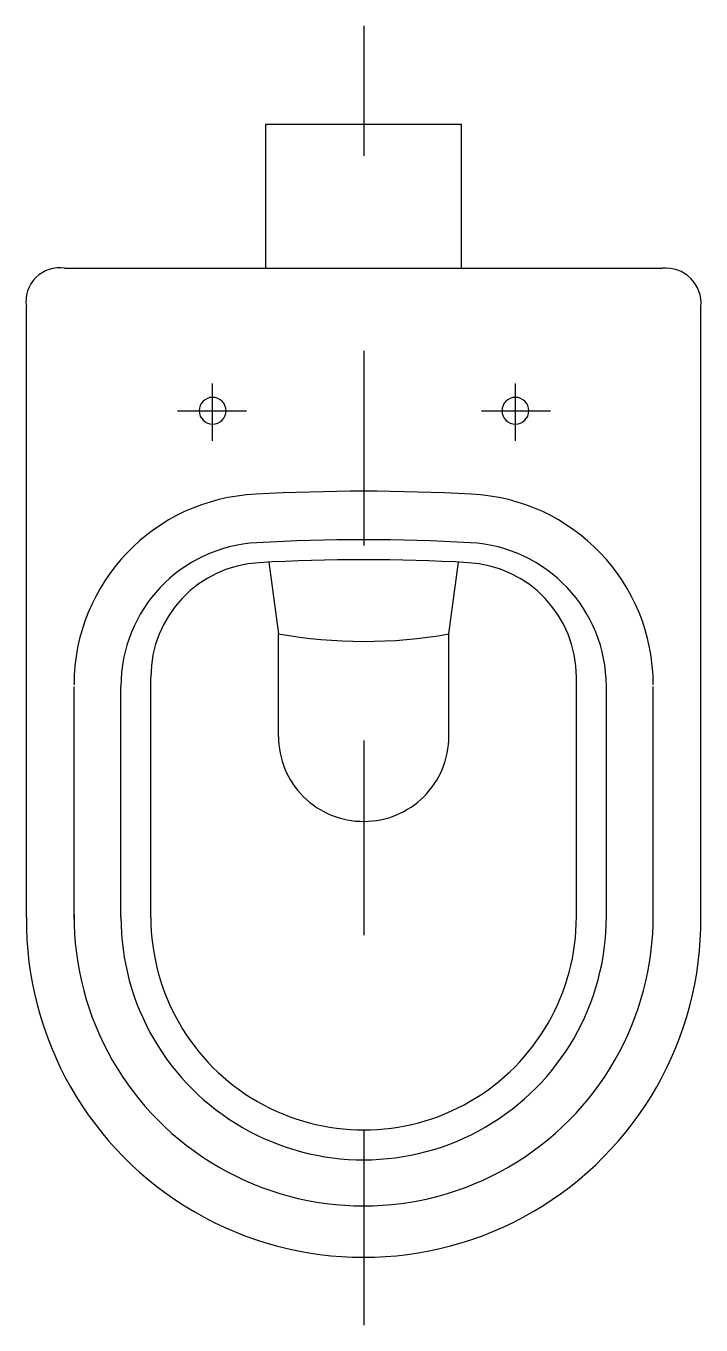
# Model space of a CAD drawing. Extents: x -719.468 to -719.122, y 570.887 to 571.554.
import ezdxf

# ---------------------------------------------------------------- set-up
doc = ezdxf.new("R2010")
doc.units = 0
doc.header["$LTSCALE"] = 0.279296
doc.header["$MEASUREMENT"] = 0
doc.linetypes.add('AXES', pattern=[0.54, 0.3, -0.08, 0.08, -0.08])
doc.linetypes.add('CONTINU', pattern=[0])
doc.layers.get('0').update_dxf_attribs({"linetype": 'CONTINUOUS'})
doc.layers.add('DECA_EIXOS', color=5, linetype='AXES')

msp = doc.modelspace()

# ---------------------------------------------------------------- linework, layer by layer
at = {"linetype": 'CONTINU'}
for points in [[(-719.34514, 571.42985), (-719.34514, 571.50373)], [(-719.34514, 571.50373), (-719.24482, 571.50373)], [(-719.24482, 571.42985), (-719.24482, 571.50373)], [(-719.4484, 571.42985), (-719.14156, 571.42985)], [(-719.46805, 571.09679), (-719.46805, 571.4102)], [(-719.12192, 571.09679), (-719.12192, 571.4102)], [(-719.34365, 571.27898), (-719.33867, 571.24223)], [(-719.25128, 571.24216), (-719.24632, 571.27898)], [(-719.33868, 571.18959), (-719.33867, 571.24223)], [(-719.25128, 571.18953), (-719.25128, 571.24216)], [(-719.40418, 571.09679), (-719.40418, 571.21996)], [(-719.18578, 571.09705), (-719.18578, 571.21996)], [(-719.4436, 571.09571), (-719.4436, 571.21518)], [(-719.41954, 571.09679), (-719.41954, 571.21525)], [(-719.17043, 571.09707), (-719.17043, 571.21525)], [(-719.14636, 571.09571), (-719.14636, 571.21518)]]:
    msp.add_lwpolyline(points, dxfattribs=at)
for points in [[(-719.4484, 571.42985, 0.506689), (-719.46805, 571.4102)], [(-719.12192, 571.4102, 0.467984), (-719.14156, 571.42985)], [(-719.37249, 571.36355, 1), (-719.37249, 571.34978)], [(-719.37249, 571.34978, 1), (-719.37249, 571.36355)], [(-719.21708, 571.36355, 1), (-719.21708, 571.34978)], [(-719.21708, 571.34978, 1), (-719.21708, 571.36355)], [(-719.35024, 571.31384, 0.40075), (-719.4436, 571.21606)], [(-719.23972, 571.31384, 0.027466), (-719.35024, 571.31384)], [(-719.14636, 571.21606, 0.400736), (-719.23972, 571.31384)], [(-719.3498, 571.28895, 0.398103), (-719.41954, 571.21525)], [(-719.24012, 571.28895, 0.027933), (-719.3498, 571.28895)], [(-719.17043, 571.21525, 0.398024), (-719.24012, 571.28895)], [(-719.34857, 571.27872, 0.398153), (-719.40418, 571.21996)], [(-719.24139, 571.27872, 0.02758), (-719.34857, 571.27872)], [(-719.18578, 571.21996, 0.398153), (-719.24139, 571.27872)], [(-719.33867, 571.24223, 0.088949), (-719.25128, 571.24216)], [(-719.33868, 571.18959, 0.417873), (-719.29478, 571.14595)], [(-719.29478, 571.14595, 0.414762), (-719.25128, 571.18953)], [(-719.46805, 571.09679, 1.008711), (-719.12192, 571.09679)], [(-719.4436, 571.09809, 1.005641), (-719.14636, 571.09809)], [(-719.41954, 571.09679, 1.001107), (-719.17043, 571.09707)], [(-719.40418, 571.09679, 1.001183), (-719.18578, 571.09705)]]:
    msp.add_lwpolyline(points, format="xyb", dxfattribs=at)
at = {"layer": 'DECA_EIXOS'}
for points in [[(-719.29478, 570.88746), (-719.29478, 571.55416)], [(-719.37249, 571.34121), (-719.37249, 571.37063)], [(-719.21708, 571.34121), (-719.21708, 571.37063)], [(-719.39044, 571.35667), (-719.35503, 571.35667)], [(-719.23453, 571.35667), (-719.19912, 571.35667)]]:
    msp.add_lwpolyline(points, dxfattribs=at)

doc.saveas('drawing.dxf')
